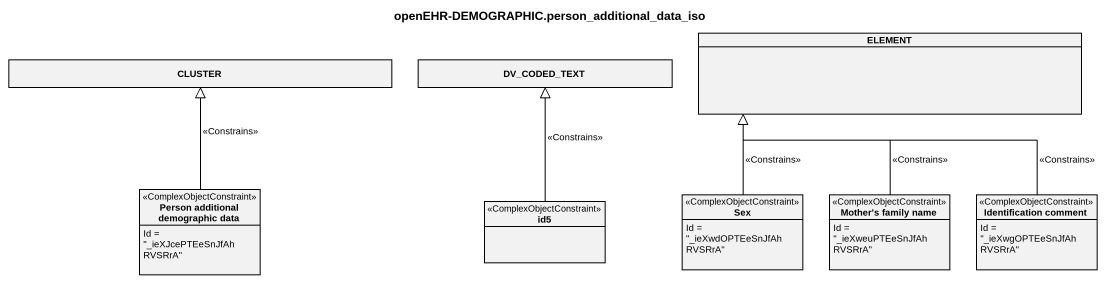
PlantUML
@startuml
title openEHR-DEMOGRAPHIC.person_additional_data_iso
hide circle
hide empty members
class ELEMENT
class CLUSTER
class DV_CODED_TEXT
class "Person additional demographic data" as Person_additional <<ComplexObjectConstraint>> {
  Id = "_ieXJcePTEeSnJfAhRVSRrA"
}
class Sex <<ComplexObjectConstraint>> {
  Id = "_ieXwdOPTEeSnJfAhRVSRrA"
}
class "Mother's family name" as Mother_s_family_name <<ComplexObjectConstraint>> {
  Id = "_ieXweuPTEeSnJfAhRVSRrA"
}
class "Identification comment" as Identification_comment <<ComplexObjectConstraint>> {
  Id = "_ieXwgOPTEeSnJfAhRVSRrA"
}
class id5 <<ComplexObjectConstraint>>
Person_additional -up-|> CLUSTER : <<Constrains>>
Sex -up-|> ELEMENT : <<Constrains>>
Mother_s_family_name -up-|> ELEMENT : <<Constrains>>
Identification_comment -up-|> ELEMENT : <<Constrains>>
id5 -up-|> DV_CODED_TEXT : <<Constrains>>
@enduml
